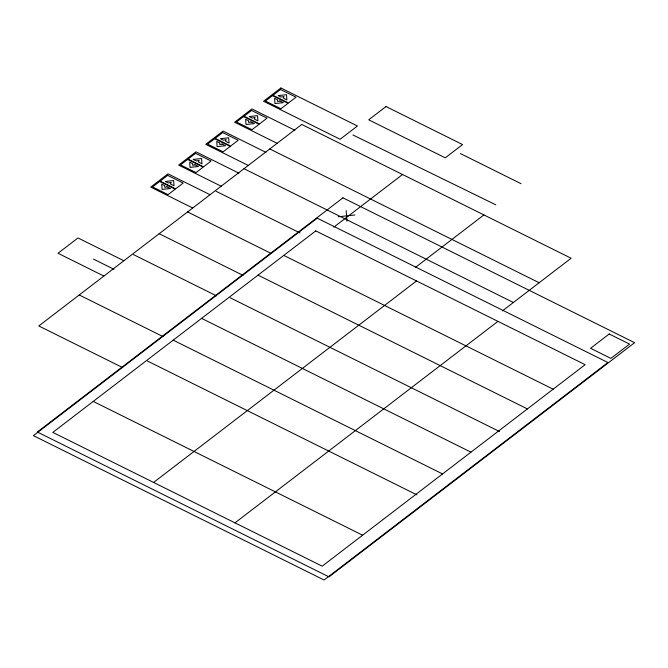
<?xml version="1.0" encoding="UTF-8"?>
<svg xmlns="http://www.w3.org/2000/svg" width="668" height="668" viewBox="0 0 668 668"><rect width="100%" height="100%" fill="white"/><g stroke="black" fill="none" stroke-linecap="round" stroke-linejoin="round"><path stroke-width="1" d="M333.891 227.095L402.528 174.507M415.287 267.517L483.916 214.929M153.582 482.438L416.54 280.944M502.495 310.829L571.132 258.24L301.752 124.457L38.802 325.951L122.687 367.609M234.977 522.852L497.936 321.366M338.183 216.783L354.9 214.987M352.913 134.969L495.756 204.792M460.394 153.573L521.023 183.683M294.88 130.268L251.945 108.942L234.618 122.219L277.562 143.545M269.78 148.964L539.143 282.739M266.006 152.396L223.062 131.07L205.744 144.338L248.688 165.664M244.012 168.703L513.383 302.479M238.919 173.154L195.974 151.828L178.657 165.105L221.592 186.43M216.115 191.307L299.999 232.965M210.036 194.722L168.035 173.855L150.709 187.132L192.718 207.99M283.791 255.401L553.154 389.177M187.583 211.94L271.475 253.598M258.023 275.141L527.394 408.916M159.176 233.708L243.06 275.366M230.126 297.744L499.497 431.528M133.491 254.617L216.449 295.815M123.722 260.679L77.981 237.958L57.999 253.272L103.74 275.984M93.47 259.109L113.952 269.279M201.602 318.377L470.965 452.161M173.187 340.146L442.558 473.929M79.225 294.972L163.117 336.63M147.503 361.054L416.882 494.838M93.236 401.41L362.607 535.193M346.183 210.654L346.909 221.116M170.975 182.614L170.607 184.109L174.006 185.796L173.638 180.569L165.28 181.462L168.186 182.907L170.975 182.614M198.922 160.587L198.555 162.082L201.953 163.769L201.586 158.541L193.227 159.435L196.133 160.879L198.922 160.587M226.018 139.821L225.65 141.324L229.041 143.01L228.681 137.783L220.323 138.677L223.229 140.121L226.018 139.821M254.884 117.702L254.525 119.205L257.915 120.883L257.556 115.656L249.197 116.558L252.103 118.002L254.884 117.702M283.842 96.735L283.474 98.238L286.864 99.924L286.505 94.697L278.147 95.591L281.053 97.035L283.842 96.735M187.616 159.46L180.51 164.904L196.016 172.603L203.122 167.159L187.616 159.46M195.615 153.331L188.059 159.118L203.565 166.816L211.113 161.03L195.615 153.331M214.704 138.702L207.606 144.138L223.112 151.836L230.209 146.401L214.704 138.702M222.703 132.573L215.154 138.351L230.66 146.058L238.2 140.272L222.703 132.573M243.586 116.574L236.472 122.019L251.978 129.717L259.084 124.273L243.586 116.574M251.577 110.445L244.029 116.232L259.526 123.931L267.083 118.144L251.577 110.445M280.894 87.992L263.576 101.26L340.121 139.27L357.43 126.001L280.894 87.992M159.677 181.487L152.571 186.931L168.069 194.63L175.175 189.186L159.677 181.487M167.668 175.358L160.12 181.145L175.617 188.844L183.166 183.057L167.668 175.358M272.536 95.616L265.43 101.06L280.927 108.759L288.033 103.315L272.536 95.616M280.527 89.495L272.987 95.273L288.484 102.972L296.024 97.186L280.527 89.495M386.02 106.546L368.703 119.814L445.255 157.832L462.573 144.564L386.02 106.546M342.951 197.837L37.333 432.021L328.982 576.868L634.6 342.684L342.951 197.837M317.233 218.16L33.4 435.645L324.08 580.008L607.913 362.524L317.233 218.16M315.772 230.894L52.814 432.388L322.193 566.172L585.143 364.678L315.772 230.894M609.208 334L590.554 348.295L610.903 358.399L629.557 344.103L609.208 334M279.925 100.96L277.621 101.503L277.504 99.757L274.59 98.313L274.957 103.548L283.315 102.647L279.925 100.96M250.968 121.927L248.671 122.461L248.546 120.724L245.64 119.28L246.008 124.507L254.366 123.605L250.968 121.927M222.102 144.046L219.797 144.589L219.68 142.843L216.774 141.399L217.133 146.626L225.492 145.733L222.102 144.046M195.006 164.812L192.701 165.347L192.584 163.602L189.679 162.165L190.038 167.392L198.396 166.491L195.006 164.812M167.058 186.84L164.754 187.374L164.637 185.629L161.731 184.193L162.09 189.42L170.449 188.518L167.058 186.84"/></g></svg>
